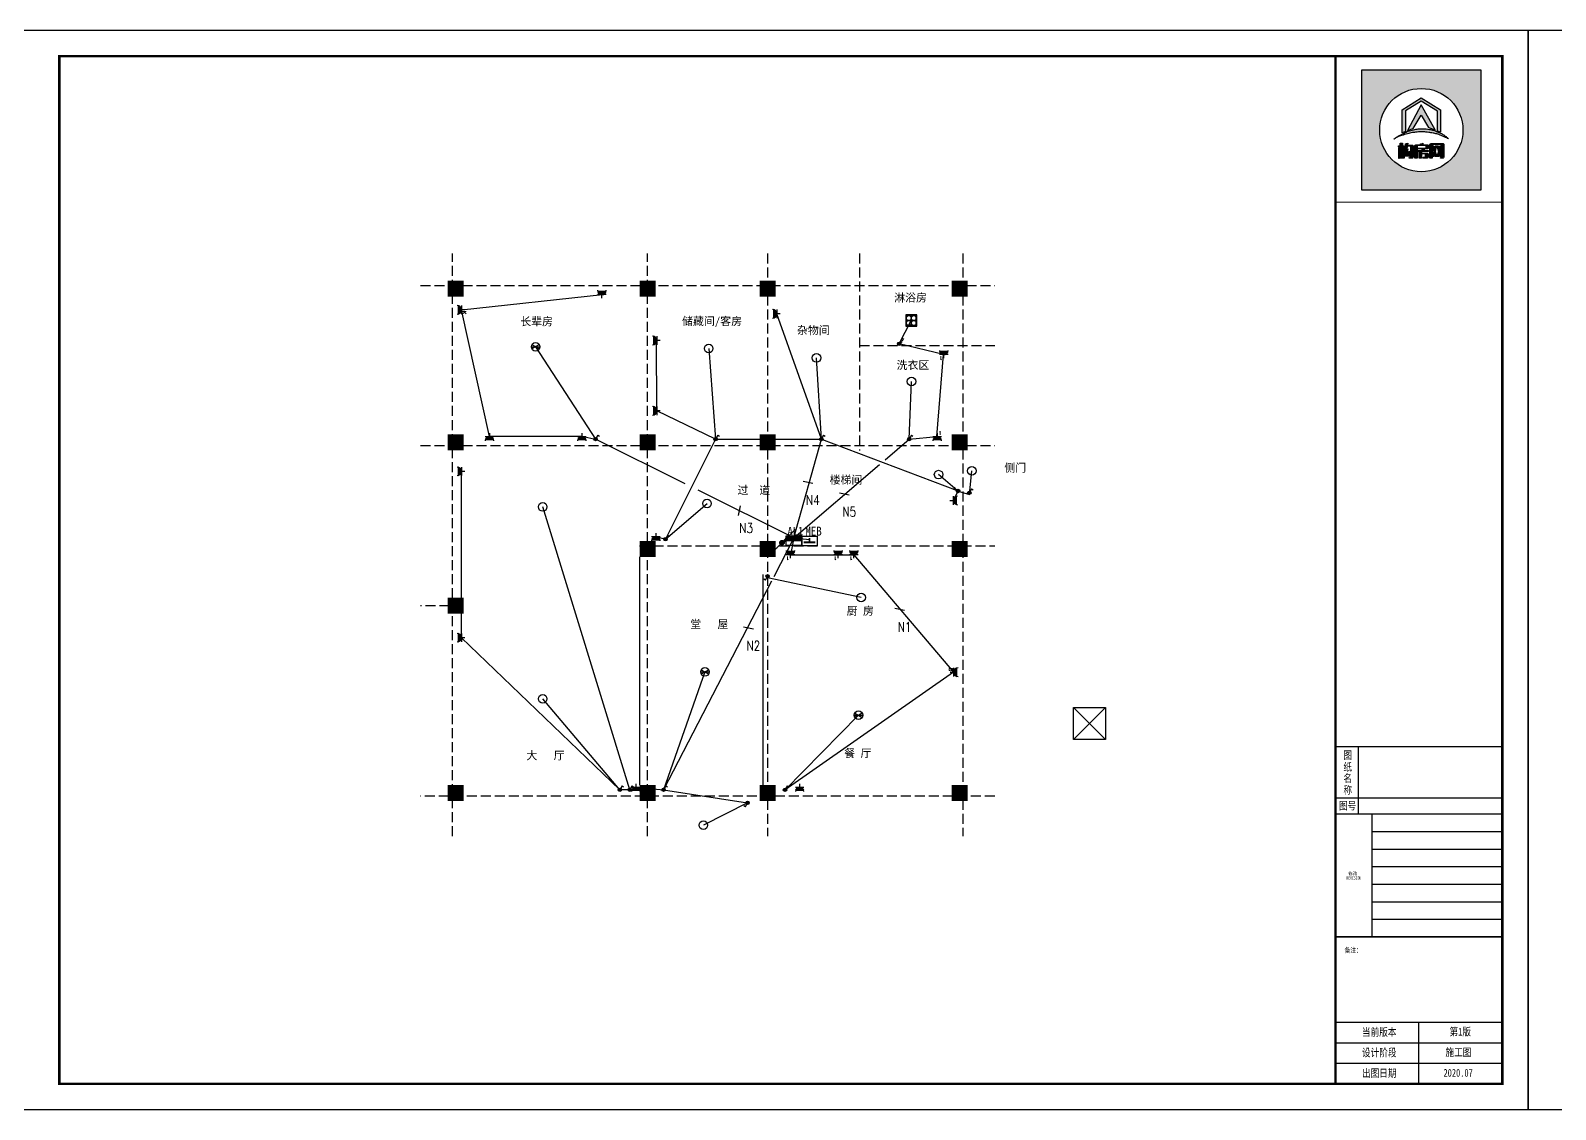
# Model space of a CAD drawing. Header units: millimetres. Extents: x -807114 to 42513, y -468455 to -61603.
# Drawn here: x -260116 to -221995, y -228981 to -202027 of the extents above; entities that cross this region are included whole.
import ezdxf
from ezdxf.enums import TextEntityAlignment as Align

# ---------------------------------------------------------------- set-up
doc = ezdxf.new("R2010")
doc.units = ezdxf.units.MM
doc.header["$LTSCALE"] = 1000
doc.linetypes.add('DASH', pattern=[0.35, 0.25, -0.1])
for name, color, linetype in [('8', 8, 'Continuous'), ('EQUIP-动力', 3, 'Continuous'), ('EQUIP-照明', 3, 'Continuous'), ('EQUIP-箱柜', 3, 'Continuous'), ('FF-文本文字', 50, 'Continuous'), ('KL截面', 30, 'Continuous'), ('LWIRE', 4, 'Continuous'), ('PUB_TEXT', 3, 'Continuous'), ('PUB_TITLE', 4, 'Continuous'), ('WIRE-照明', 230, 'Continuous'), ('建-轴', 1, 'Continuous')]:
    doc.layers.add(name, color=color, linetype=linetype)
doc.styles.add('_TCH_LABEL', font='COMPLEX', dxfattribs={"bigfont": 'GBCBIG'})
doc.styles.add('COMPLEX', font='COMPLEX')
doc.styles.add('D', font='simhei.ttf', dxfattribs={"width": 0.75, "height": 7})
doc.styles.add('ZDBOX', font='simsun.ttc', dxfattribs={"width": 0.7})
doc.styles.add('图框', font='simsun.ttc', dxfattribs={"width": 0.8})
doc.styles.add('宋体', font='simsun.ttc', dxfattribs={"width": 0.8})

# ---------------------------------------------------------------- blocks, each defined once
blk = doc.blocks.new('sadasfafa')
h = blk.add_hatch(color=252)
h.dxf.hatch_style = 1
h.paths.add_polyline_path([(1853311, -2488040), (1853311, -2490368), (1855639, -2490368), (1855639, -2488040)])
h.paths.add_polyline_path([(1855286, -2489204, 1), (1853664, -2489204, 1)], flags=16)
edge = h.paths.add_edge_path(flags=0)
edge.add_spline(control_points=[(1853945, -2489376), (1853935, -2489385), (1854022, -2489327), (1854064, -2489324), (1854178, -2489280), (1854273, -2489257), (1854375, -2489242), (1854470, -2489236), (1854555, -2489239), (1854630, -2489250), (1854700, -2489259), (1854781, -2489280), (1854854, -2489303), (1854917, -2489335), (1854967, -2489354), (1854993, -2489368), (1855014, -2489382), (1854982, -2489354), (1854965, -2489332), (1854910, -2489297), (1854854, -2489260), (1854784, -2489234), (1854713, -2489206), (1854640, -2489189), (1854569, -2489179), (1854497, -2489176), (1854414, -2489178), (1854321, -2489198), (1854229, -2489222), (1854147, -2489257), (1854080, -2489292), (1854021, -2489325), (1853977, -2489352), (1853953, -2489369), (1853945, -2489376)], knot_values=[0, 0, 0, 0, 114.670179, 423.637006, 763.89867, 1083.683754, 1343.405239, 1688.07646, 1952.326814, 2113.699055, 2375.693807, 2595.188681, 2872.839541, 3068.155951, 3238.592156, 3348.056762, 3361.095167, 3431.805845, 3527.265261, 3733.200323, 3952.805082, 4160.23278, 4398.128766, 4650.488133, 4837.16968, 5050.428326, 5308.684497, 5588.159898, 5913.430939, 6163.12325, 6398.139207, 6601.625078, 6772.549769, 6871.149972, 6871.149972, 6871.149972, 6871.149972], degree=3, periodic=1)
h.paths.add_polyline_path([(1854530, -2489580), (1854534, -2489580), (1854534, -2489603), (1854618, -2489603), (1854618, -2489621), (1854481, -2489621), (1854481, -2489650), (1854589, -2489650), (1854599, -2489656), (1854606, -2489666), (1854606, -2489733), (1854600, -2489742), (1854590, -2489750), (1854506, -2489750), (1854514, -2489740), (1854518, -2489731), (1854552, -2489731), (1854558, -2489728), (1854560, -2489721), (1854560, -2489675), (1854558, -2489670), (1854553, -2489667), (1854481, -2489667), (1854481, -2489750), (1854436, -2489750), (1854436, -2489626), (1854433, -2489621), (1854406, -2489621), (1854406, -2489603), (1854488, -2489603), (1854488, -2489590)], flags=0)
h.paths.add_polyline_path([(1854486, -2489468), (1854506, -2489461), (1854506, -2489485), (1854510, -2489489), (1854601, -2489489), (1854609, -2489494), (1854615, -2489502), (1854615, -2489556), (1854607, -2489564), (1854599, -2489569), (1854401, -2489569), (1854394, -2489573), (1854394, -2489750), (1854349, -2489750), (1854349, -2489504), (1854355, -2489495), (1854367, -2489489), (1854462, -2489489), (1854462, -2489474)], flags=0)
h.paths.add_polyline_path([(1854394, -2489554), (1854394, -2489512), (1854404, -2489506), (1854562, -2489506), (1854570, -2489513), (1854570, -2489554)], flags=0)
h.paths.add_polyline_path([(1854214, -2489569), (1854203, -2489632), (1854193, -2489683), (1854194, -2489689), (1854218, -2489689), (1854220, -2489683), (1854214, -2489633), (1854254, -2489614), (1854263, -2489686), (1854263, -2489700), (1854255, -2489709), (1854159, -2489709), (1854150, -2489702), (1854148, -2489692), (1854173, -2489569)], flags=0)
h.paths.add_polyline_path([(1854187, -2489466), (1854213, -2489458), (1854207, -2489496), (1854296, -2489496), (1854305, -2489498), (1854312, -2489505), (1854314, -2489513), (1854314, -2489733), (1854310, -2489741), (1854301, -2489750), (1854231, -2489750), (1854238, -2489741), (1854243, -2489730), (1854261, -2489730), (1854268, -2489727), (1854270, -2489720), (1854270, -2489531), (1854270, -2489526), (1854267, -2489521), (1854260, -2489516), (1854202, -2489516), (1854201, -2489534), (1854196, -2489558), (1854150, -2489558), (1854159, -2489535), (1854165, -2489504), (1854167, -2489471)], flags=0)
h.paths.add_polyline_path([(1854140, -2489544), (1854140, -2489750), (1854114, -2489750), (1854114, -2489544)], flags=0)
h.paths.add_polyline_path([(1854056, -2489544), (1854053, -2489750), (1854031, -2489750), (1854031, -2489544)], flags=0)
h.paths.add_polyline_path([(1854107, -2489459), (1854107, -2489508), (1854139, -2489508), (1854139, -2489527), (1854107, -2489527), (1854107, -2489750), (1854062, -2489750), (1854062, -2489527), (1854029, -2489527), (1854029, -2489508), (1854062, -2489508), (1854062, -2489459)], flags=0)
h.paths.add_polyline_path([(1854209, -2489211), (1854471, -2488714), (1854743, -2489200), (1854618, -2489155), (1854470, -2488913), (1854318, -2489172)], flags=0)
h.paths.add_polyline_path([(1854102, -2488808), (1854470, -2488575), (1854848, -2488810), (1854848, -2489247), (1854790, -2489223), (1854790, -2488832), (1854471, -2488643), (1854168, -2488829), (1854168, -2489231), (1854102, -2489257)], flags=0)
h.paths.add_polyline_path([(1854685, -2489750), (1854641, -2489750), (1854641, -2489488), (1854641, -2489484), (1854646, -2489475), (1854656, -2489467), (1854898, -2489467), (1854907, -2489471), (1854916, -2489478), (1854916, -2489731), (1854908, -2489743), (1854902, -2489750), (1854847, -2489750), (1854858, -2489732), (1854866, -2489731), (1854869, -2489724), (1854869, -2489718), (1854867, -2489718), (1854836, -2489718), (1854826, -2489684), (1854814, -2489718), (1854746, -2489718), (1854736, -2489684), (1854722, -2489718), (1854689, -2489718), (1854689, -2489709), (1854691, -2489709), (1854720, -2489621), (1854685, -2489512)], flags=0)
h.paths.add_polyline_path([(1854779, -2489518), (1854809, -2489621), (1854781, -2489709), (1854777, -2489709), (1854750, -2489621), (1854775, -2489518)], flags=0)
h = blk.add_hatch(color=7)
h.dxf.hatch_style = 1
h.paths.add_polyline_path([(1854102, -2489257), (1854168, -2489231), (1854168, -2488829), (1854471, -2488643), (1854790, -2488832), (1854790, -2489223), (1854848, -2489247), (1854848, -2488810), (1854470, -2488575), (1854102, -2488808)])
h = blk.add_hatch(color=7)
h.dxf.hatch_style = 1
h.paths.add_polyline_path([(1854318, -2489172), (1854470, -2488913), (1854618, -2489155), (1854743, -2489200), (1854471, -2488714), (1854209, -2489211)])
h = blk.add_hatch(color=7)
h.dxf.hatch_style = 1
edge = h.paths.add_edge_path()
edge.add_spline(control_points=[(1853945, -2489376), (1853953, -2489369), (1853977, -2489352), (1854021, -2489325), (1854080, -2489292), (1854147, -2489257), (1854229, -2489222), (1854321, -2489198), (1854414, -2489178), (1854497, -2489176), (1854569, -2489179), (1854640, -2489189), (1854713, -2489206), (1854784, -2489234), (1854854, -2489260), (1854910, -2489297), (1854965, -2489332), (1854982, -2489354), (1855014, -2489382), (1854993, -2489368), (1854967, -2489354), (1854917, -2489335), (1854854, -2489303), (1854781, -2489280), (1854700, -2489259), (1854630, -2489250), (1854555, -2489239), (1854470, -2489236), (1854375, -2489242), (1854273, -2489257), (1854178, -2489280), (1854064, -2489324), (1854022, -2489327), (1853935, -2489385), (1853945, -2489376)], knot_values=[0, 0, 0, 0, 98.600203, 269.524894, 473.010766, 708.026723, 957.719033, 1282.990074, 1562.465475, 1820.721647, 2033.980292, 2220.661839, 2473.021206, 2710.917192, 2918.34489, 3137.949649, 3343.884711, 3439.344127, 3510.054805, 3523.09321, 3632.557816, 3802.994021, 3998.310431, 4275.961291, 4495.456165, 4757.450917, 4918.823158, 5183.073513, 5527.744733, 5787.466218, 6107.251302, 6447.512966, 6756.479793, 6871.149972, 6871.149972, 6871.149972, 6871.149972], degree=3, periodic=1)
h = blk.add_hatch(color=7)
h.dxf.hatch_style = 1
h.paths.add_polyline_path([(1854062, -2489459), (1854062, -2489508), (1854029, -2489508), (1854029, -2489527), (1854062, -2489527), (1854062, -2489750), (1854107, -2489750), (1854107, -2489527), (1854139, -2489527), (1854139, -2489508), (1854107, -2489508), (1854107, -2489459)])
h = blk.add_hatch(color=7)
h.dxf.hatch_style = 1
h.paths.add_polyline_path([(1854031, -2489544), (1854031, -2489750), (1854053, -2489750), (1854056, -2489544)])
h = blk.add_hatch(color=7)
h.dxf.hatch_style = 1
h.paths.add_polyline_path([(1854114, -2489544), (1854114, -2489750), (1854140, -2489750), (1854140, -2489544)])
h = blk.add_hatch(color=7)
h.dxf.hatch_style = 1
h.paths.add_polyline_path([(1854167, -2489471), (1854165, -2489504), (1854159, -2489535), (1854150, -2489558), (1854196, -2489558), (1854201, -2489534), (1854202, -2489516), (1854260, -2489516), (1854267, -2489521), (1854270, -2489526), (1854270, -2489531), (1854270, -2489720), (1854268, -2489727), (1854261, -2489730), (1854243, -2489730), (1854238, -2489741), (1854231, -2489750), (1854301, -2489750), (1854310, -2489741), (1854314, -2489733), (1854314, -2489513), (1854312, -2489505), (1854305, -2489498), (1854296, -2489496), (1854207, -2489496), (1854213, -2489458), (1854187, -2489466)])
h = blk.add_hatch(color=7)
h.dxf.hatch_style = 1
h.paths.add_polyline_path([(1854462, -2489474), (1854462, -2489489), (1854367, -2489489), (1854355, -2489495), (1854349, -2489504), (1854349, -2489750), (1854394, -2489750), (1854394, -2489573), (1854401, -2489569), (1854599, -2489569), (1854607, -2489564), (1854615, -2489556), (1854615, -2489502), (1854609, -2489494), (1854601, -2489489), (1854510, -2489489), (1854506, -2489485), (1854506, -2489461), (1854486, -2489468)])
h.paths.add_polyline_path([(1854394, -2489554), (1854394, -2489512), (1854404, -2489506), (1854562, -2489506), (1854570, -2489513), (1854570, -2489554)], flags=16)
h = blk.add_hatch(color=7)
h.dxf.hatch_style = 1
h.paths.add_polyline_path([(1854685, -2489512), (1854685, -2489493), (1854693, -2489483), (1854862, -2489483), (1854869, -2489491), (1854869, -2489724), (1854866, -2489731), (1854858, -2489732), (1854847, -2489750), (1854902, -2489750), (1854908, -2489743), (1854916, -2489731), (1854916, -2489478), (1854907, -2489471), (1854898, -2489467), (1854656, -2489467), (1854646, -2489475), (1854641, -2489484), (1854641, -2489488), (1854641, -2489750), (1854685, -2489750)])
h = blk.add_hatch(color=7)
h.dxf.hatch_style = 1
h.paths.add_polyline_path([(1854866, -2489709), (1854840, -2489621), (1854866, -2489512), (1854836, -2489512), (1854824, -2489558), (1854808, -2489512), (1854745, -2489512), (1854734, -2489557), (1854719, -2489512), (1854689, -2489512), (1854720, -2489621), (1854691, -2489709), (1854689, -2489709), (1854689, -2489710), (1854689, -2489718), (1854722, -2489718), (1854736, -2489684), (1854746, -2489718), (1854814, -2489718), (1854826, -2489684), (1854836, -2489718), (1854867, -2489718), (1854867, -2489709)])
h.paths.add_polyline_path([(1854779, -2489518), (1854809, -2489621), (1854781, -2489709), (1854777, -2489709), (1854750, -2489621), (1854775, -2489518)], flags=16)
h = blk.add_hatch(color=7)
h.dxf.hatch_style = 1
h.paths.add_polyline_path([(1854173, -2489569), (1854148, -2489692), (1854150, -2489702), (1854159, -2489709), (1854255, -2489709), (1854263, -2489700), (1854263, -2489686), (1854254, -2489614), (1854214, -2489633), (1854220, -2489683), (1854218, -2489689), (1854194, -2489689), (1854193, -2489683), (1854203, -2489632), (1854214, -2489569)])
h = blk.add_hatch(color=7)
h.dxf.hatch_style = 1
h.paths.add_polyline_path([(1854488, -2489590), (1854488, -2489603), (1854406, -2489603), (1854406, -2489621), (1854433, -2489621), (1854436, -2489626), (1854436, -2489750), (1854481, -2489750), (1854481, -2489667), (1854553, -2489667), (1854558, -2489670), (1854560, -2489675), (1854560, -2489721), (1854558, -2489728), (1854552, -2489731), (1854518, -2489731), (1854514, -2489740), (1854506, -2489750), (1854590, -2489750), (1854600, -2489742), (1854606, -2489733), (1854606, -2489666), (1854599, -2489656), (1854589, -2489650), (1854481, -2489650), (1854481, -2489621), (1854618, -2489621), (1854618, -2489603), (1854534, -2489603), (1854534, -2489580), (1854530, -2489580)])
for points in [[(1855639, -2488040), (1853311, -2488040), (1853311, -2490368), (1855639, -2490368)], [(1854102, -2489257), (1854102, -2488808), (1854470, -2488575), (1854848, -2488810), (1854848, -2489247), (1854790, -2489223), (1854790, -2488832), (1854471, -2488643), (1854168, -2488829), (1854168, -2489231)], [(1854209, -2489211), (1854318, -2489172), (1854470, -2488913), (1854618, -2489155), (1854743, -2489200), (1854471, -2488714)], [(1854062, -2489459), (1854107, -2489459), (1854107, -2489508), (1854139, -2489508), (1854139, -2489527), (1854107, -2489527), (1854107, -2489750), (1854062, -2489750), (1854062, -2489527), (1854029, -2489527), (1854029, -2489508), (1854062, -2489508)], [(1854056, -2489544), (1854031, -2489544), (1854031, -2489750), (1854053, -2489750)], [(1854114, -2489544), (1854140, -2489544), (1854140, -2489750), (1854114, -2489750)], [(1854462, -2489474), (1854486, -2489468), (1854506, -2489461), (1854506, -2489485), (1854510, -2489489), (1854601, -2489489), (1854609, -2489494), (1854615, -2489502), (1854615, -2489556), (1854607, -2489564), (1854599, -2489569), (1854401, -2489569), (1854394, -2489573), (1854394, -2489750), (1854349, -2489750), (1854349, -2489504), (1854355, -2489495), (1854367, -2489489), (1854462, -2489489)], [(1854394, -2489554), (1854570, -2489554), (1854570, -2489513), (1854562, -2489506), (1854404, -2489506), (1854394, -2489512)], [(1854641, -2489750), (1854641, -2489488), (1854641, -2489484), (1854646, -2489475), (1854656, -2489467), (1854898, -2489467), (1854907, -2489471), (1854916, -2489478), (1854916, -2489731), (1854908, -2489743), (1854902, -2489750), (1854847, -2489750), (1854858, -2489732), (1854866, -2489731), (1854869, -2489724), (1854869, -2489491), (1854862, -2489483), (1854693, -2489483), (1854685, -2489493), (1854685, -2489750)], [(1854775, -2489518), (1854779, -2489518), (1854809, -2489621), (1854781, -2489709), (1854777, -2489709), (1854750, -2489621)], [(1854488, -2489590), (1854530, -2489580), (1854534, -2489580), (1854534, -2489603), (1854618, -2489603), (1854618, -2489621), (1854481, -2489621), (1854481, -2489650), (1854589, -2489650), (1854599, -2489656), (1854606, -2489666), (1854606, -2489733), (1854600, -2489742), (1854590, -2489750), (1854506, -2489750), (1854514, -2489740), (1854518, -2489731), (1854552, -2489731), (1854558, -2489728), (1854560, -2489721), (1854560, -2489675), (1854558, -2489670), (1854553, -2489667), (1854481, -2489667), (1854481, -2489750), (1854436, -2489750), (1854436, -2489626), (1854433, -2489621), (1854406, -2489621), (1854406, -2489603), (1854488, -2489603)]]:
    blk.add_lwpolyline(points, close=True)
for points in [[(1854167, -2489471), (1854187, -2489466), (1854213, -2489458), (1854207, -2489496), (1854296, -2489496), (1854305, -2489498), (1854312, -2489505), (1854314, -2489513), (1854314, -2489733), (1854310, -2489741), (1854301, -2489750), (1854231, -2489750), (1854238, -2489741), (1854243, -2489730), (1854261, -2489730), (1854268, -2489727), (1854270, -2489720), (1854270, -2489531), (1854270, -2489526), (1854267, -2489521), (1854260, -2489516), (1854202, -2489516), (1854201, -2489534), (1854196, -2489558), (1854150, -2489558), (1854150, -2489558), (1854159, -2489535), (1854165, -2489504), (1854167, -2489471)], [(1854866, -2489709), (1854866, -2489709), (1854867, -2489709), (1854867, -2489718), (1854836, -2489718), (1854826, -2489684), (1854814, -2489718), (1854746, -2489718), (1854736, -2489684), (1854722, -2489718), (1854689, -2489718), (1854689, -2489710), (1854689, -2489709), (1854691, -2489709), (1854720, -2489621), (1854689, -2489512)], [(1854173, -2489569), (1854214, -2489569), (1854203, -2489632), (1854193, -2489683), (1854194, -2489689), (1854218, -2489689), (1854220, -2489683), (1854214, -2489633), (1854254, -2489614), (1854263, -2489686), (1854263, -2489700), (1854255, -2489709), (1854159, -2489709), (1854150, -2489702), (1854148, -2489692), (1854173, -2489569)]]:
    blk.add_lwpolyline(points)
at = {"color": 7}
blk.add_lwpolyline([(1854689, -2489512), (1854719, -2489512), (1854734, -2489557), (1854745, -2489512), (1854808, -2489512), (1854824, -2489558), (1854836, -2489512), (1854866, -2489512), (1854840, -2489621), (1854866, -2489709)], dxfattribs=at)
blk.add_circle((1854475, -2489204), 811)
at = {"start_tangent": (-0.74079, -0.671736), "end_tangent": (-0.74079, -0.671736)}
blk.add_spline([(1853945, -2489376), (1853977, -2489357), (1854071, -2489318), (1854178, -2489282), (1854280, -2489257), (1854365, -2489245), (1854479, -2489238), (1854566, -2489241), (1854619, -2489248), (1854704, -2489261), (1854775, -2489279), (1854861, -2489308), (1854920, -2489335), (1854972, -2489357), (1855003, -2489375), (1855007, -2489377), (1854990, -2489361), (1854968, -2489339), (1854913, -2489299), (1854851, -2489261), (1854787, -2489235), (1854714, -2489208), (1854633, -2489189), (1854572, -2489180), (1854501, -2489177), (1854416, -2489181), (1854326, -2489198), (1854222, -2489227), (1854146, -2489259), (1854077, -2489294), (1854019, -2489327), (1853971, -2489357), (1853945, -2489376)], degree=3, dxfattribs=at)
blk = doc.blocks.new('SSSS')
at = {"layer": 'EQUIP-照明'}
for p, q in [((-14919, 165525), (-14559, 165525)), ((-14583, 165615), (-14895, 165435)), ((-14895, 165615), (-14583, 165435))]:
    blk.add_line(p, q, dxfattribs=at)
blk.add_circle((-14739, 165525), 180, dxfattribs=at)
blk = doc.blocks.new('LLLL')
at = {"layer": 'EQUIP-照明'}
h = blk.add_hatch(color=256, dxfattribs=at)
edge = h.paths.add_edge_path()
edge.add_arc((-15117, 164271), 72, 0, 360)
for q in [(-15090, 164321), (-14961, 164396)]:
    blk.add_line((-15025, 164433), q, dxfattribs=at)
blk.add_circle((-15117, 164271), 72, dxfattribs=at)
blk = doc.blocks.new('rrrr')
at = {"layer": 'EQUIP-照明'}
h = blk.add_hatch(color=256, dxfattribs=at)
edge = h.paths.add_edge_path()
edge.add_arc((-128876, 125039), 72, 0, 360)
for p, q in [((-128745, 125273), (-128869, 125059)), ((-128817, 125149), (-128752, 125111)), ((-128781, 125211), (-128716, 125174)), ((-128745, 125273), (-128680, 125236))]:
    blk.add_line(p, q, dxfattribs=at)
blk.add_circle((-128876, 125039), 72, dxfattribs=at)
blk = doc.blocks.new('PPPP')
at = {"layer": 'EQUIP-动力'}
h = blk.add_hatch(color=256, dxfattribs=at)
edge = h.paths.add_edge_path()
edge.add_line((-12365, 164817), (-12018, 164817))
edge.add_arc((-12191, 164769), 180, 15.43317, 164.56683)
for p, q in [((-12190, 165093), (-12190, 164817)), ((-12370, 164949), (-12010, 164949)), ((-12365, 164817), (-12018, 164817)), ((-12364, 164817), (-12017, 164817))]:
    blk.add_line(p, q, dxfattribs=at)
for centre, start, end in [((-12190, 164769), 0, 180), ((-12191, 164769), 15.43317, 164.56683)]:
    blk.add_arc(centre, 180, start, end, dxfattribs=at)
blk = doc.blocks.new('CCCC')
at = {"layer": 'EQUIP-箱柜'}
blk.add_lwpolyline([(-15699, 163394), (-15219, 163394), (-15219, 163094), (-15699, 163094)], close=True, dxfattribs=at)
at = {"layer": 'EQUIP-箱柜', "const_width": 60}
for points in [[(-15279, 163292), (-15639, 163292)], [(-15459, 163292), (-15459, 163154)]]:
    blk.add_lwpolyline(points, dxfattribs=at)
blk = doc.blocks.new('BBBB')
at = {"layer": 'EQUIP-箱柜'}
blk.add_hatch(color=256, dxfattribs=at).paths.add_polyline_path([(-13534, 163244), (-14014, 163244), (-14014, 163094), (-13534, 163094)])
blk.add_line((-14014, 163244), (-13534, 163244), dxfattribs=at)
blk.add_lwpolyline([(-13534, 163394), (-13534, 163094), (-14014, 163094), (-14014, 163394)], close=True, dxfattribs=at)

msp = doc.modelspace()

# ---------------------------------------------------------------- hatches: boundary and pattern name
h = msp.add_hatch(color=251)
h.dxf.hatch_style = 1
h.paths.add_polyline_path([(-249689.9, -208676.7), (-249289.9, -208676.7), (-249289.9, -208276.7), (-249689.9, -208276.7)])
h = msp.add_hatch(color=251)
h.dxf.hatch_style = 1
h.paths.add_polyline_path([(-244889.9, -208676.7), (-244489.9, -208676.7), (-244489.9, -208276.7), (-244889.9, -208276.7)])
h = msp.add_hatch(color=251)
h.dxf.hatch_style = 1
h.paths.add_polyline_path([(-241889.9, -208676.7), (-241489.9, -208676.7), (-241489.9, -208276.7), (-241889.9, -208276.7)])
h = msp.add_hatch(color=251)
h.dxf.hatch_style = 1
h.paths.add_polyline_path([(-237089.9, -208676.7), (-236689.9, -208676.7), (-236689.9, -208276.7), (-237089.9, -208276.7)])
h = msp.add_hatch(color=251)
h.dxf.hatch_style = 1
h.paths.add_polyline_path([(-249689.9, -212116.7), (-249289.9, -212116.7), (-249289.9, -212516.7), (-249689.9, -212516.7)])
h = msp.add_hatch(color=251)
h.dxf.hatch_style = 1
h.paths.add_polyline_path([(-244889.9, -212116.7), (-244889.9, -212516.7), (-244489.9, -212516.7), (-244489.9, -212116.7)])
h = msp.add_hatch(color=251)
h.dxf.hatch_style = 1
h.paths.add_polyline_path([(-241889.9, -212116.7), (-241889.9, -212516.7), (-241489.9, -212516.7), (-241489.9, -212116.7)])
h = msp.add_hatch(color=251)
h.dxf.hatch_style = 1
h.paths.add_polyline_path([(-237089.9, -212116.7), (-236689.9, -212116.7), (-236689.9, -212516.7), (-237089.9, -212516.7)])
h = msp.add_hatch(color=251)
h.dxf.hatch_style = 1
h.paths.add_polyline_path([(-244889.9, -214776.7), (-244889.9, -215176.7), (-244489.9, -215176.7), (-244489.9, -214776.7)])
h = msp.add_hatch(color=251)
h.dxf.hatch_style = 1
h.paths.add_polyline_path([(-241889.9, -214776.7), (-241889.9, -215176.7), (-241489.9, -215176.7), (-241489.9, -214776.7)])
h = msp.add_hatch(color=251)
h.dxf.hatch_style = 1
h.paths.add_polyline_path([(-237089.9, -214776.7), (-236689.9, -214776.7), (-236689.9, -215176.7), (-237089.9, -215176.7)])
h = msp.add_hatch(color=251)
h.dxf.hatch_style = 1
h.paths.add_polyline_path([(-249689.9, -216196.7), (-249289.9, -216196.7), (-249289.9, -216596.7), (-249689.9, -216596.7)])
h = msp.add_hatch(color=251)
h.dxf.hatch_style = 1
h.paths.add_polyline_path([(-249689.9, -220876.7), (-249689.9, -221276.7), (-249289.9, -221276.7), (-249289.9, -220876.7)])
h = msp.add_hatch(color=251)
h.dxf.hatch_style = 1
h.paths.add_polyline_path([(-244889.9, -220876.7), (-244889.9, -221276.7), (-244489.9, -221276.7), (-244489.9, -220876.7)])
h = msp.add_hatch(color=251)
h.dxf.hatch_style = 1
h.paths.add_polyline_path([(-241889.9, -220876.7), (-241889.9, -221276.7), (-241489.9, -221276.7), (-241489.9, -220876.7)])
h = msp.add_hatch(color=251)
h.dxf.hatch_style = 1
h.paths.add_polyline_path([(-237089.9, -220876.7), (-237089.9, -221276.7), (-236689.9, -221276.7), (-236689.9, -220876.7)])
at = {"layer": 'LWIRE'}
for points in [[(-241568.2, -215060.4), (-241447.2, -214965.1), (-241475.1, -214942.3)], [(-241290.1, -214781.7), (-241169.2, -214686.4), (-241197, -214663.7)]]:
    msp.add_hatch(color=256, dxfattribs=at).paths.add_polyline_path(points)
h = msp.add_hatch(color=256, dxfattribs=at)
edge = h.paths.add_edge_path()
edge.add_arc((-241329.9, -214820.4), 57.6, 180, 540)

# ---------------------------------------------------------------- linework, layer by layer
at = {"color": 251}
for p, q in [((-244889.9, -215176.7), (-244889.9, -220876.7)), ((-241809.9, -215616.7), (-241809.9, -220876.7)), ((-233246.5, -218938.5), (-234046, -219738)), ((-234046, -218938.5), (-233246.5, -219738))]:
    msp.add_line(p, q, dxfattribs=at)
for p, q in [((-226917.4, -221600.8), (-226917.4, -219916.1)), ((-227495, -221199.7), (-223323.5, -221199.7))]:
    msp.add_line(p, q)
at = {"const_width": 32.1}
for points in [[(-227495, -206314.3), (-223323.5, -206314.3)], [(-227495, -219916.1), (-223323.5, -219916.1)], [(-227495, -221600.8), (-223323.5, -221600.8)], [(-227495, -224667.2), (-223323.5, -224667.2)]]:
    msp.add_lwpolyline(points, dxfattribs=at)
at = {"layer": '8', "color": 161}
for p, q in [((-237972.2, -209272.1), (-238224.2, -209272.1)), ((-238098.2, -209146.1), (-238098.2, -209398.1))]:
    msp.add_line(p, q, dxfattribs=at)
msp.add_lwpolyline([(-238224.2, -209146.1), (-238224.2, -209398.1), (-237972.2, -209398.1), (-237972.2, -209146.1)], close=True, dxfattribs=at)
at = {"layer": 'EQUIP-照明'}
for p, q in [((-240802.6, -213283, 165995.4), (-240558.5, -213335, 165995.4)), ((-239892.1, -213575.4, 165995.4), (-239648, -213627.4, 165995.4)), ((-242415.6, -214142.5, 165995.4), (-242363.6, -213898.3, 165995.4)), ((-238509.2, -216454, 165995.4), (-238265.1, -216506, 165995.4)), ((-242290.6, -216921.8, 165995.4), (-242046.4, -216973.8, 165995.4))]:
    msp.add_line(p, q, dxfattribs=at)
msp.add_lwpolyline([(-238238.2, -209132.1), (-238238.2, -209412.1), (-237958.2, -209412.1), (-237958.2, -209132.1)], close=True, dxfattribs=at)
for centre, radius in [((-238159.5, -209210.8), 61.3), ((-238159.5, -209333.3), 61.3), ((-238037, -209210.8), 61.3), ((-238037, -209333.3), 61.3), ((-243162.9, -209969.1), 107.7), ((-240466.8, -210206.9), 107.7), ((-238091.7, -210792.4), 107.7), ((-237414.6, -213121.7), 107.7), ((-236582.2, -213025), 107.7), ((-247312.5, -213929.3), 107.7), ((-243204.8, -213842.5), 107.7), ((-239349.7, -216192), 107.7), ((-247312.5, -218722.6), 107.7), ((-243296.1, -221876.1), 107.7)]:
    msp.add_circle(centre, radius, dxfattribs=at)
at = {"layer": 'FF-文本文字'}
msp.add_lwpolyline([(-234046, -218938.5), (-233246.5, -218938.5), (-233246.5, -219738), (-234046, -219738)], close=True, dxfattribs=at)
at = {"layer": 'LWIRE'}
msp.add_line((-241569.3, -215060.4), (-241001.1, -214492.3), dxfattribs=at)
msp.add_lwpolyline([(-241197, -214663.6), (-241290.1, -214781.7), (-241169.1, -214686.4)], close=True, dxfattribs=at)
msp.add_circle((-241329.9, -214820.4), 57.6, dxfattribs=at)
at = {"layer": 'PUB_TITLE'}
for p, q in [((-227495, -226799.2), (-223323.5, -226799.2)), ((-225409.2, -228339.4), (-225409.2, -226799.2)), ((-227495, -227312.6), (-223323.5, -227312.6)), ((-227495, -227826), (-223323.5, -227826))]:
    msp.add_line(p, q, dxfattribs=at)
for points in [[(-260803.1, -228981.2), (-222681.7, -228981.2), (-222681.7, -202026.7), (-260803.1, -202026.7)], [(-222681.7, -228981.2), (-184560.3, -228981.2), (-184560.3, -202026.7), (-222681.7, -202026.7)], [(-259396.7, -228339.4), (-223323.5, -228339.4), (-223323.5, -202668.4), (-259396.7, -202668.4)]]:
    msp.add_lwpolyline(points, close=True, dxfattribs=at)
at = {"layer": 'PUB_TITLE', "const_width": 64.2}
msp.add_lwpolyline([(-259396.7, -228339.4), (-223323.5, -228339.4), (-223323.5, -202668.4), (-259396.7, -202668.4)], close=True, dxfattribs=at)
msp.add_lwpolyline([(-227495, -228339.4), (-227495, -202668.4)], dxfattribs=at)
at = {"layer": 'PUB_TITLE'}
msp.add_lwpolyline([(-227495, -224667.2), (-223323.5, -224667.2)], dxfattribs=at)
for points in [[(-226587.3, -221600.8), (-226587.3, -221600.8), (-226587.4, -224647.9), (-226587.4, -224647.9)], [(-226587.4, -222038.8), (-226587.4, -222038.8), (-224156.3, -222038.8), (-223323.5, -222038.8)], [(-226587.4, -222476.9), (-226587.4, -222476.9), (-224156.3, -222476.9), (-223323.5, -222476.9)], [(-226587.4, -222914.9), (-226587.4, -222914.9), (-224156.3, -222914.9), (-223323.5, -222914.9)], [(-226587.4, -223353), (-226587.4, -223353), (-224156.3, -223353), (-223323.5, -223353)], [(-226587.4, -223791.1), (-226587.4, -223791.1), (-224156.3, -223791.1), (-223323.5, -223791.1)], [(-226587.4, -224229.1), (-226587.4, -224229.1), (-224156.3, -224229.1), (-223323.5, -224229.1)]]:
    msp.add_open_spline(points, degree=3, dxfattribs=at)
at = {"layer": 'WIRE-照明'}
for p, q in [((-249338.6, -209007.8), (-245819.9, -208623.8)), ((-248642.5, -212170.5), (-249342.2, -209008.3)), ((-240346.8, -212233.6), (-241462.2, -209103.7)), ((-238401.4, -209853.6), (-238098.2, -209272.1)), ((-247488.4, -209928.2), (-245989.9, -212233.6)), ((-244462.2, -211527.3), (-244463.4, -209768.7)), ((-243162.9, -209969.1), (-242989.9, -212233.6)), ((-237295.5, -210124.1), (-238401.4, -209853.6)), ((-240346.8, -212233.6), (-240466.8, -210206.9)), ((-237459.7, -212169.5), (-237295.5, -210124.1)), ((-238149.9, -212233.6), (-238091.7, -210792.4)), ((-242989.9, -212233.6), (-244462.2, -211527.3)), ((-246331.6, -212169), (-248642.5, -212170.5)), ((-246033, -212233.6), (-246331.6, -212169)), ((-243749.3, -213347.3), (-245989.9, -212233.6)), ((-242989.9, -212233.6), (-244241.6, -214733.6)), ((-242989.9, -212233.6), (-240346.8, -212233.6)), ((-241030.5, -214698.6), (-240346.8, -212233.6)), ((-240346.8, -212233.6), (-236951.1, -213517.5)), ((-238753.7, -212750.3), (-238149.9, -212233.6)), ((-238149.9, -212233.6), (-237459.7, -212169.5)), ((-249338.6, -217194.5), (-249338.6, -213039.5)), ((-241030.5, -214698.6), (-238892.6, -212869.1)), ((-236646.8, -213616.7), (-236582.2, -213025)), ((-236951.1, -213517.5), (-237414.6, -213121.7)), ((-244241.6, -214733.6), (-243204.8, -213842.5)), ((-241030.5, -214698.6), (-243426.1, -213507.9)), ((-237050.6, -213764.1), (-236929.9, -213536.7)), ((-236929.9, -213536.7), (-236646.8, -213616.7)), ((-245136.6, -220993.6), (-247312.5, -213929.3)), ((-244481.7, -214669), (-244241.6, -214733.6)), ((-241030.5, -214698.6), (-241534.7, -215672.3)), ((-241329.9, -214820.4), (-241030.5, -214698.6)), ((-241030.5, -214698.6), (-241120.6, -215128)), ((-241030.5, -214698.6), (-240641.9, -214738.8)), ((-241120.6, -215128), (-239927.9, -215128)), ((-239927.9, -215128), (-239533.9, -215128)), ((-239533.9, -215128), (-237041.2, -218059)), ((-239349.7, -216192), (-241689.9, -215702.9)), ((-241593.5, -215786), (-244289.9, -220993.6)), ((-245383.2, -220993.6), (-249338.6, -217194.5)), ((-243255.5, -218051.3), (-244289.9, -220993.6)), ((-237041.2, -218059), (-241254.7, -220993.6)), ((-245383.2, -220993.6), (-247312.5, -218722.6)), ((-241254.7, -220993.6), (-239417.8, -219131.7)), ((-245136.6, -220993.6), (-245383.2, -220993.6)), ((-245136.6, -220993.6), (-244986.1, -220925.4)), ((-244986.1, -220925.4), (-244289.9, -220993.6)), ((-244289.9, -220993.6), (-242190.2, -221319.8)), ((-242190.2, -221319.8), (-243296.1, -221876.1))]:
    msp.add_line(p, q, dxfattribs=at)
at = {"layer": '建-轴', "linetype": 'DASH'}
for p, q in [((-249569.9, -222156.7), (-249569.9, -207596.7)), ((-244689.9, -222156.7), (-244689.9, -207596.7)), ((-241689.9, -207596.7), (-241689.9, -222156.7)), ((-239389.9, -207596.7), (-239389.9, -212516.7)), ((-236809.9, -207596.7), (-236809.9, -222156.7)), ((-250369.9, -208396.7), (-236009.9, -208396.7)), ((-239389.9, -209896.7), (-236009.9, -209896.7)), ((-250369.9, -212396.7), (-236009.9, -212396.7)), ((-244889.9, -214896.7), (-236009.9, -214896.7)), ((-249289.9, -216396.7), (-250369.9, -216396.7)), ((-236009.9, -221156.7), (-250369.9, -221156.7))]:
    msp.add_line(p, q, dxfattribs=at)

# ---------------------------------------------------------------- block references
at = {"xscale": 1.28304, "yscale": 1.28304, "zscale": 1.28304}
msp.add_blockref('sadasfafa', (-2604715, 2989233.6), dxfattribs=at)
at = {"layer": 'EQUIP-照明'}
for name, p, xscale, yscale, zscale, rotation in [('PPPP', (-253125.6, -109926.5), 0.5983542337871784, 0.5983542337871784, 0.5983542337871784, 180), ('PPPP', (-348040.1, -216301.8), 0.5983542337871784, 0.5983542337871784, 0.5983542337871784, 270), ('PPPP', (-340160.1, -216398.2), 0.5983542337871784, 0.5983542337871784, 0.5983542337871784, 270), ('PPPP', (-343160.1, -217062.7), 0.5983542337871784, 0.5983542337871784, 0.5983542337871784, 270), ('PPPP', (-244580.9, -111426.5), 0.5983542337871784, 0.5983542337871784, 0.5983542337871784, 180), ('PPPP', (-343160.1, -218820.8), 0.5983542337871784, 0.5983542337871784, 0.5983542337871784, 270), ('PPPP', (-348040.1, -220333.4), 0.5983542337871784, 0.5983542337871784, 0.5983542337871784, 270), ('LLLL', (-138637.5, -204485), 0.5983542337871784, 0.5983542337871784, 0.5983542337871784, 90), ('PPPP', (-138349.1, -206470.2), 0.5983542337871784, 0.5983542337871784, 0.5983542337871784, 90), ('BBBB', (-252049.6, -84179.3), 0.8000000000029104, 0.8000000000001819, 0.8, 180.0000000000002), ('CCCC', (-253009.5, -84181.1), 0.8000000000029104, 0.8000000000001819, 0.8, 180.0000000000002), ('PPPP', (-248414.6, -116426.5), 0.5983542337871784, 0.5983542337871784, 0.5983542337871784, 180), ('PPPP', (-247221.9, -116426.5), 0.5983542337871784, 0.5983542337871784, 0.5983542337871784, 180), ('PPPP', (-246827.9, -116426.5), 0.5983542337871784, 0.5983542337871784, 0.5983542337871784, 180), ('LLLL', (-250735.4, -117367.4), 0.5983542337871784, 0.5983542337871784, 0.5983542337871784, 180), ('PPPP', (-348040.1, -224488.4), 0.5983542337871784, 0.5983542337871784, 0.5983542337871784, 270), ('PPPP', (-138339.7, -210765), 0.5983542337871784, 0.5983542337871784, 0.5983542337871784, 90), ('LLLL', (-251235.7, -123027.4), 0.5983542337871784, 0.5983542337871784, 0.5983542337871784, 180)]:
    msp.add_blockref(name, p, dxfattribs=dict(at, xscale=xscale, yscale=yscale, zscale=zscale, rotation=rotation))
at = {"layer": 'EQUIP-照明', "xscale": 0.5983542337871784, "yscale": 0.5983542337871784, "zscale": 0.5983542337871784}
for name, p in [('SSSS', (-238669.2, -308970.8)), ('PPPP', (-241348.5, -310866.9)), ('PPPP', (-239037, -310866.9)), ('LLLL', (-236944.4, -310526)), ('LLLL', (-233944.4, -310526)), ('LLLL', (-231301.3, -310526)), ('LLLL', (-229104.4, -310526)), ('PPPP', (-230155.2, -310866.9)), ('LLLL', (-227601.3, -311866)), ('PPPP', (-237188.2, -313366.9)), ('LLLL', (-235196.1, -313026)), ('SSSS', (-234436.3, -317093.8)), ('SSSS', (-230598.6, -318174.3)), ('LLLL', (-236337.7, -319286)), ('LLLL', (-236091.1, -319286)), ('PPPP', (-237692.1, -319626.9)), ('LLLL', (-235244.4, -319286)), ('LLLL', (-232209.2, -319286)), ('PPPP', (-233594.8, -319626.9))]:
    msp.add_blockref(name, p, dxfattribs=at)
at = {"layer": 'EQUIP-照明', "color": 1, "xscale": 0.5983542337871784, "yscale": 0.5983542337871784, "zscale": 0.5983542337871784}
msp.add_blockref('rrrr', (-161287.8, -284671), dxfattribs=at)

# ---------------------------------------------------------------- texts
at = {"style": 'ZDBOX', "width": 0.8}
for s, height, p in [('纸', 192.5, (-227188.9, -220421.3)), ('图', 192.5, (-227188.9, -220130.8)), ('名', 192.5, (-227188.9, -220701.9)), ('称', 192.5, (-227188.9, -220997)), ('图号', 192.53, (-227192.8, -221394.1)), ('备注：', 128.35, (-227051.7, -224997.8))]:
    msp.add_text(s, height=height, dxfattribs=at).set_placement(p, align=Align.MIDDLE)
for s, p in [('当前版本', (-226832.4, -227143.9)), ('第1版', (-224643.9, -227135.1)), ('设计阶段', (-226832.4, -227657.3)), ('施工图', (-224744.4, -227648.5)), ('出图日期', (-226832.4, -228170.8)), ('2020.07', (-224794.7, -228162))]:
    msp.add_text(s, height=192.53, dxfattribs=at).set_placement(p)
at = {"layer": 'EQUIP-照明', "style": 'COMPLEX', "width": 0.8}
for s, p in [('N4', (-240730.9, -213876.9, 165995.4)), ('N5', (-239820.4, -214169.4, 165995.4)), ('N3', (-242397, -214577.5, 165995.4)), ('N1', (-238437.5, -217048, 165995.4)), ('N2', (-242218.9, -217515.8, 165995.4))]:
    msp.add_text(s, height=240, dxfattribs=at).set_placement(p)
at = {"layer": 'EQUIP-照明', "style": '_TCH_LABEL', "flags": 8}
for tag, rotation, p in [('K', 270, (-249269.8, -209073.9)), ('1', 180, (-237356.1, -210209.2)), ('1', 180, (-241189.8, -215209.2)), ('1', 180, (-239997.1, -215209.2)), ('1', 180, (-239603.1, -215209.2)), ('G', 90, (-237110, -217992.9))]:
    msp.add_attdef(tag, text='K', height=89.8, rotation=rotation, dxfattribs=at).set_placement(p, align=Align.MIDDLE_CENTER)
msp.add_attdef('1', text='K', height=89.8, dxfattribs=at).set_placement((-237380, -212084.2), align=Align.MIDDLE_CENTER)
at = {"layer": 'KL截面', "linetype": 'ByBlock', "style": 'D'}
for s, p in [('淋浴房', (-238525.7, -208801.2)), ('长辈房', (-247873.6, -209395)), ('储藏间/客房', (-243828.7, -209388.5)), ('杂物间', (-240955.5, -209615.1)), ('洗衣区', (-238465.5, -210484.4)), ('侧门', (-235772.4, -213050.9)), ('过  道', (-242442.8, -213610.3)), ('楼梯间', (-240141.2, -213350.4)), ('厨 房', (-239714.3, -216624.2)), ('堂   屋', (-243624, -216958.6)), ('餐 厅', (-239777.3, -220182.6)), ('大   厅', (-247718.7, -220237.8))]:
    msp.add_text(s, height=200, dxfattribs=at).set_placement(p)
at = {"layer": 'PUB_TEXT', "style": '图框', "width": 0.9}
for s, height, p in [('AL1', 212.27, (-241191.5, -214638.2)), ('MEB', 224, (-240747.2, -214645.6))]:
    msp.add_text(s, height=height, dxfattribs=at).set_placement(p)
at = {"layer": 'PUB_TEXT', "color": 8, "style": '宋体', "width": 0.7}
msp.add_text('REVISION', height=81.59, dxfattribs=at).set_placement((-227220.4, -223262.5), align=Align.BOTTOM_LEFT)
at = {"layer": 'PUB_TEXT', "color": 8, "style": '宋体'}
msp.add_text('修改', height=81.59, dxfattribs=at).set_placement((-227175.9, -223128.7))

doc.saveas('drawing.dxf')
